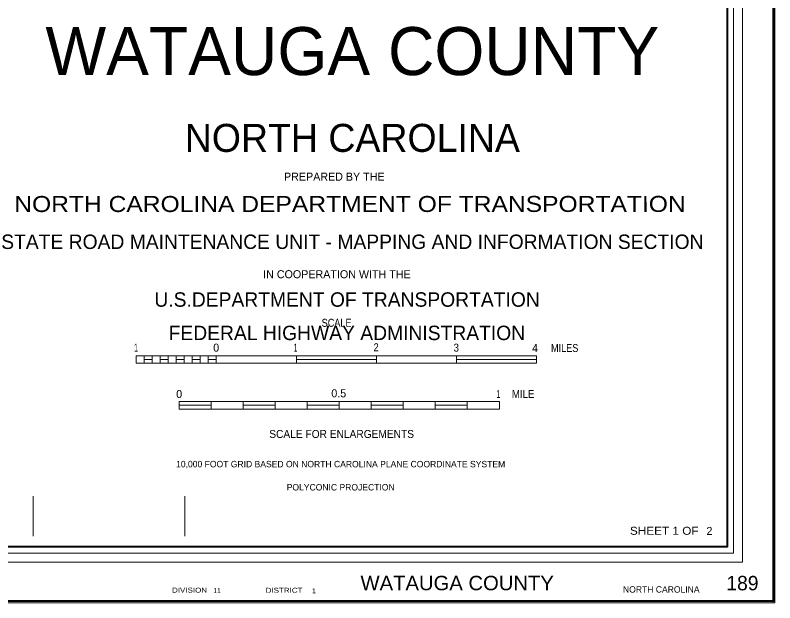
# Model space of a CAD drawing. Extents: x 305374 to 402276, y 248446 to 371862.
# Drawn here: x 386732 to 402004, y 248446 to 260255 of the extents above; entities that cross this region are included whole.
import ezdxf
from ezdxf.enums import TextEntityAlignment as Align

# ---------------------------------------------------------------- set-up
doc = ezdxf.new("R2010")
doc.units = 0
doc.header["$LTSCALE"] = 50
doc.header["$PDMODE"] = 32
doc.header["$PDSIZE"] = 25
for name, color, linetype, lineweight in [('1', 7, 'Continuous', 25), ('20', 7, 'Continuous', 40), ('61', 7, 'Continuous', 13)]:
    doc.layers.add(name, color=color, linetype=linetype, lineweight=lineweight)
doc.layers.add('12', color=7, linetype='Continuous')

msp = doc.modelspace()

# ---------------------------------------------------------------- linework, layer by layer
at = {"layer": '1', "lineweight": 13}
msp.add_lwpolyline([(402004.46, 248445.96), (305373.82, 248445.96), (305373.82, 304843), (402004.46, 304843)], close=True, dxfattribs=at)
at = {"layer": '1'}
for p in [(401969.46, 248480.96), (401969.46, 248480.95)]:
    msp.add_point(p, dxfattribs=at)
at = {"layer": '20', "lineweight": 13}
for p, q in [((389166.27, 253411.9), (390775.61, 253411.9)), ((389166.27, 253262.15), (389166.27, 253411.9)), ((389327.2, 253262.15), (389327.2, 253411.9)), ((389488.14, 253262.15), (389488.14, 253411.9)), ((389649.07, 253262.15), (389649.07, 253411.9)), ((389810.01, 253262.15), (389810.01, 253411.9)), ((389970.94, 253262.15), (389970.94, 253411.9)), ((390131.87, 253262.15), (390131.87, 253411.9)), ((390292.81, 253262.15), (390292.81, 253411.9)), ((390453.74, 253262.15), (390453.74, 253411.9)), ((390614.68, 253262.15), (390614.68, 253411.9)), ((390775.61, 253262.15), (390775.61, 253411.9)), ((390775.61, 253411.9), (392384.96, 253411.9)), ((392384.96, 253262.15), (392384.96, 253411.9)), ((393994.3, 253262.15), (393994.3, 253411.9)), ((395603.64, 253262.15), (395603.64, 253411.9)), ((397212.99, 253262.15), (397212.99, 253411.9)), ((389166.27, 253262.15), (390775.61, 253262.15)), ((389327.2, 253337.03), (389488.14, 253337.03)), ((389649.07, 253337.03), (389810.01, 253337.03)), ((389970.94, 253337.03), (390131.87, 253337.03)), ((390292.81, 253337.03), (390453.74, 253337.03)), ((390614.68, 253337.03), (390775.61, 253337.03)), ((390775.61, 253262.15), (392384.96, 253262.15)), ((392384.96, 253337.03), (393994.3, 253337.03)), ((395603.64, 253337.03), (397212.99, 253337.03)), ((390028.79, 252340.25), (390028.79, 252490)), ((390672.52, 252340.25), (390672.52, 252490)), ((391316.26, 252340.25), (391316.26, 252490)), ((391960, 252340.25), (391960, 252490)), ((392603.74, 252340.25), (392603.74, 252490)), ((393247.47, 252340.25), (393247.47, 252490)), ((393891.21, 252340.25), (393891.21, 252490)), ((394534.95, 252340.25), (394534.95, 252490)), ((395178.69, 252340.25), (395178.69, 252490)), ((395822.42, 252340.25), (395822.42, 252490)), ((396466.16, 252340.25), (396466.16, 252490)), ((390028.79, 252415.12), (390672.52, 252415.12)), ((390028.79, 252340.25), (390672.52, 252340.25)), ((390672.52, 252340.25), (391316.26, 252340.25)), ((391316.26, 252415.12), (391960, 252415.12)), ((391316.26, 252340.25), (391960, 252340.25)), ((391960, 252340.25), (392603.74, 252340.25)), ((392603.74, 252415.12), (393247.47, 252415.12)), ((392603.74, 252340.25), (393247.47, 252340.25)), ((393247.47, 252340.25), (393891.21, 252340.25)), ((393891.21, 252415.12), (394534.95, 252415.12)), ((393891.21, 252340.25), (394534.95, 252340.25)), ((394534.95, 252340.25), (395178.69, 252340.25)), ((395178.69, 252415.12), (395822.42, 252415.12)), ((395178.69, 252340.25), (395822.42, 252340.25)), ((395822.42, 252340.25), (396466.16, 252340.25))]:
    msp.add_line(p, q, dxfattribs=at)
at = {"layer": '20'}
for points in [[(305408.82, 304808), (401969.46, 304808), (401969.46, 248480.96), (305408.82, 248480.96)], [(308596.67, 303699.03), (401043.95, 303699.03), (401043.95, 249572.67), (308596.67, 249572.67)]]:
    msp.add_lwpolyline(points, close=True, dxfattribs=at)
at = {"layer": '20', "lineweight": 13}
msp.add_lwpolyline([(308287.48, 304024.5), (308287.48, 249263.39), (308466.03, 249442.06), (308466.03, 303829.67), (401174.56, 303829.67), (401174.56, 249442.06), (308466.03, 249442.06), (308287.48, 249263.39), (401353.14, 249263.39), (401353.14, 304024.5)], close=True, dxfattribs=at)
for points in [[(392384.96, 253411.9), (393994.3, 253411.9), (395603.64, 253411.9), (397212.99, 253411.9)], [(392384.96, 253262.15), (393994.3, 253262.15), (395603.64, 253262.15), (397212.99, 253262.15)], [(390028.79, 252490), (390672.52, 252490), (391316.26, 252490), (391960, 252490), (392603.74, 252490), (393247.47, 252490), (393891.21, 252490), (394534.95, 252490), (395178.69, 252490), (395822.42, 252490), (396466.16, 252490)]]:
    msp.add_lwpolyline(points, dxfattribs=at)
at = {"layer": '61'}
for points in [[(387096, 250577.92), (387096, 250579.92), (387096, 250581.92), (387096, 250583.92), (387096, 250585.92), (387096, 250587.92), (387096, 250590.42)], [(387096, 250379.92), (387096, 250381.92), (387096, 250383.92), (387096, 250385.92), (387096, 250387.92), (387096, 250389.92), (387096, 250391.92), (387096, 250393.92), (387096, 250395.92), (387096, 250397.92), (387096, 250399.92), (387096, 250401.92), (387096, 250403.92), (387096, 250405.92), (387096, 250407.92), (387096, 250409.92), (387096, 250411.92), (387096, 250413.92), (387096, 250415.92), (387096, 250417.92), (387096, 250419.92), (387096, 250421.92), (387096, 250423.92), (387096, 250425.92), (387096, 250427.92), (387096, 250429.92), (387096, 250431.92), (387096, 250433.92), (387096, 250435.92), (387096, 250437.92), (387096, 250439.92), (387096, 250441.92), (387096, 250443.92), (387096, 250445.92), (387096, 250447.92), (387096, 250449.92), (387096, 250451.92), (387096, 250453.92), (387096, 250455.92), (387096, 250457.92), (387096, 250459.92), (387096, 250461.92), (387096, 250463.92), (387096, 250465.92), (387096, 250467.92), (387096, 250469.92), (387096, 250471.92), (387096, 250473.92), (387096, 250475.92), (387096, 250477.92), (387096, 250479.92), (387096, 250481.92), (387096, 250483.92), (387096, 250485.92), (387096, 250487.92), (387096, 250489.92), (387096, 250491.92), (387096, 250493.92), (387096, 250495.92), (387096, 250497.92), (387096, 250499.92), (387096, 250501.92), (387096, 250503.92), (387096, 250505.92), (387096, 250507.92), (387096, 250509.92), (387096, 250511.92), (387096, 250513.92), (387096, 250515.92), (387096, 250517.92), (387096, 250519.92), (387096, 250521.92), (387096, 250523.92), (387096, 250525.92), (387096, 250527.92), (387096, 250529.92), (387096, 250531.92), (387096, 250533.92), (387096, 250535.92), (387096, 250537.92), (387096, 250539.92), (387096, 250541.92), (387096, 250543.92), (387096, 250545.92), (387096, 250547.92), (387096, 250549.92), (387096, 250551.92), (387096, 250553.92), (387096, 250555.92), (387096, 250557.92), (387096, 250559.92), (387096, 250561.92), (387096, 250563.92), (387096, 250565.92), (387096, 250567.92), (387096, 250569.92), (387096, 250571.92), (387096, 250573.92), (387096, 250575.92), (387096, 250577.92)], [(390144, 250577.92), (390144, 250579.92), (390144, 250581.92), (390144, 250583.92), (390144, 250585.92), (390144, 250587.92), (390144, 250590.42)], [(390144, 250379.92), (390144, 250381.92), (390144, 250383.92), (390144, 250385.92), (390144, 250387.92), (390144, 250389.92), (390144, 250391.92), (390144, 250393.92), (390144, 250395.92), (390144, 250397.92), (390144, 250399.92), (390144, 250401.92), (390144, 250403.92), (390144, 250405.92), (390144, 250407.92), (390144, 250409.92), (390144, 250411.92), (390144, 250413.92), (390144, 250415.92), (390144, 250417.92), (390144, 250419.92), (390144, 250421.92), (390144, 250423.92), (390144, 250425.92), (390144, 250427.92), (390144, 250429.92), (390144, 250431.92), (390144, 250433.92), (390144, 250435.92), (390144, 250437.92), (390144, 250439.92), (390144, 250441.92), (390144, 250443.92), (390144, 250445.92), (390144, 250447.92), (390144, 250449.92), (390144, 250451.92), (390144, 250453.92), (390144, 250455.92), (390144, 250457.92), (390144, 250459.92), (390144, 250461.92), (390144, 250463.92), (390144, 250465.92), (390144, 250467.92), (390144, 250469.92), (390144, 250471.92), (390144, 250473.92), (390144, 250475.92), (390144, 250477.92), (390144, 250479.92), (390144, 250481.92), (390144, 250483.92), (390144, 250485.92), (390144, 250487.92), (390144, 250489.92), (390144, 250491.92), (390144, 250493.92), (390144, 250495.92), (390144, 250497.92), (390144, 250499.92), (390144, 250501.92), (390144, 250503.92), (390144, 250505.92), (390144, 250507.92), (390144, 250509.92), (390144, 250511.92), (390144, 250513.92), (390144, 250515.92), (390144, 250517.92), (390144, 250519.92), (390144, 250521.92), (390144, 250523.92), (390144, 250525.92), (390144, 250527.92), (390144, 250529.92), (390144, 250531.92), (390144, 250533.92), (390144, 250535.92), (390144, 250537.92), (390144, 250539.92), (390144, 250541.92), (390144, 250543.92), (390144, 250545.92), (390144, 250547.92), (390144, 250549.92), (390144, 250551.92), (390144, 250553.92), (390144, 250555.92), (390144, 250557.92), (390144, 250559.92), (390144, 250561.92), (390144, 250563.92), (390144, 250565.92), (390144, 250567.92), (390144, 250569.92), (390144, 250571.92), (390144, 250573.92), (390144, 250575.92), (390144, 250577.92)], [(387096, 250181.92), (387096, 250183.92), (387096, 250185.92), (387096, 250187.92), (387096, 250189.92), (387096, 250191.92), (387096, 250193.92), (387096, 250195.92), (387096, 250197.92), (387096, 250199.92), (387096, 250201.92), (387096, 250203.92), (387096, 250205.92), (387096, 250207.92), (387096, 250209.92), (387096, 250211.92), (387096, 250213.92), (387096, 250215.92), (387096, 250217.92), (387096, 250219.92), (387096, 250221.92), (387096, 250223.92), (387096, 250225.92), (387096, 250227.92), (387096, 250229.92), (387096, 250231.92), (387096, 250233.92), (387096, 250235.92), (387096, 250237.92), (387096, 250239.92), (387096, 250241.92), (387096, 250243.92), (387096, 250245.92), (387096, 250247.92), (387096, 250249.92), (387096, 250251.92), (387096, 250253.92), (387096, 250255.92), (387096, 250257.92), (387096, 250259.92), (387096, 250261.92), (387096, 250263.92), (387096, 250265.92), (387096, 250267.92), (387096, 250269.92), (387096, 250271.92), (387096, 250273.92), (387096, 250275.92), (387096, 250277.92), (387096, 250279.92), (387096, 250281.92), (387096, 250283.92), (387096, 250285.92), (387096, 250287.92), (387096, 250289.92), (387096, 250291.92), (387096, 250293.92), (387096, 250295.92), (387096, 250297.92), (387096, 250299.92), (387096, 250301.92), (387096, 250303.92), (387096, 250305.92), (387096, 250307.92), (387096, 250309.92), (387096, 250311.92), (387096, 250313.92), (387096, 250315.92), (387096, 250317.92), (387096, 250319.92), (387096, 250321.92), (387096, 250323.92), (387096, 250325.92), (387096, 250327.92), (387096, 250329.92), (387096, 250331.92), (387096, 250333.92), (387096, 250335.92), (387096, 250337.92), (387096, 250339.92), (387096, 250341.92), (387096, 250343.92), (387096, 250345.92), (387096, 250347.92), (387096, 250349.92), (387096, 250351.92), (387096, 250353.92), (387096, 250355.92), (387096, 250357.92), (387096, 250359.92), (387096, 250361.92), (387096, 250363.92), (387096, 250365.92), (387096, 250367.92), (387096, 250369.92), (387096, 250371.92), (387096, 250373.92), (387096, 250375.92), (387096, 250377.92), (387096, 250379.92)], [(390144, 250181.92), (390144, 250183.92), (390144, 250185.92), (390144, 250187.92), (390144, 250189.92), (390144, 250191.92), (390144, 250193.92), (390144, 250195.92), (390144, 250197.92), (390144, 250199.92), (390144, 250201.92), (390144, 250203.92), (390144, 250205.92), (390144, 250207.92), (390144, 250209.92), (390144, 250211.92), (390144, 250213.92), (390144, 250215.92), (390144, 250217.92), (390144, 250219.92), (390144, 250221.92), (390144, 250223.92), (390144, 250225.92), (390144, 250227.92), (390144, 250229.92), (390144, 250231.92), (390144, 250233.92), (390144, 250235.92), (390144, 250237.92), (390144, 250239.92), (390144, 250241.92), (390144, 250243.92), (390144, 250245.92), (390144, 250247.92), (390144, 250249.92), (390144, 250251.92), (390144, 250253.92), (390144, 250255.92), (390144, 250257.92), (390144, 250259.92), (390144, 250261.92), (390144, 250263.92), (390144, 250265.92), (390144, 250267.92), (390144, 250269.92), (390144, 250271.92), (390144, 250273.92), (390144, 250275.92), (390144, 250277.92), (390144, 250279.92), (390144, 250281.92), (390144, 250283.92), (390144, 250285.92), (390144, 250287.92), (390144, 250289.92), (390144, 250291.92), (390144, 250293.92), (390144, 250295.92), (390144, 250297.92), (390144, 250299.92), (390144, 250301.92), (390144, 250303.92), (390144, 250305.92), (390144, 250307.92), (390144, 250309.92), (390144, 250311.92), (390144, 250313.92), (390144, 250315.92), (390144, 250317.92), (390144, 250319.92), (390144, 250321.92), (390144, 250323.92), (390144, 250325.92), (390144, 250327.92), (390144, 250329.92), (390144, 250331.92), (390144, 250333.92), (390144, 250335.92), (390144, 250337.92), (390144, 250339.92), (390144, 250341.92), (390144, 250343.92), (390144, 250345.92), (390144, 250347.92), (390144, 250349.92), (390144, 250351.92), (390144, 250353.92), (390144, 250355.92), (390144, 250357.92), (390144, 250359.92), (390144, 250361.92), (390144, 250363.92), (390144, 250365.92), (390144, 250367.92), (390144, 250369.92), (390144, 250371.92), (390144, 250373.92), (390144, 250375.92), (390144, 250377.92), (390144, 250379.92)], [(387096, 249983.92), (387096, 249985.92), (387096, 249987.92), (387096, 249989.92), (387096, 249991.92), (387096, 249993.92), (387096, 249995.92), (387096, 249997.92), (387096, 249999.92), (387096, 250001.92), (387096, 250003.92), (387096, 250005.92), (387096, 250007.92), (387096, 250009.92), (387096, 250011.92), (387096, 250013.92), (387096, 250015.92), (387096, 250017.92), (387096, 250019.92), (387096, 250021.92), (387096, 250023.92), (387096, 250025.92), (387096, 250027.92), (387096, 250029.92), (387096, 250031.92), (387096, 250033.92), (387096, 250035.92), (387096, 250037.92), (387096, 250039.92), (387096, 250041.92), (387096, 250043.92), (387096, 250045.92), (387096, 250047.92), (387096, 250049.92), (387096, 250051.92), (387096, 250053.92), (387096, 250055.92), (387096, 250057.92), (387096, 250059.92), (387096, 250061.92), (387096, 250063.92), (387096, 250065.92), (387096, 250067.92), (387096, 250069.92), (387096, 250071.92), (387096, 250073.92), (387096, 250075.92), (387096, 250077.92), (387096, 250079.92), (387096, 250081.92), (387096, 250083.92), (387096, 250085.92), (387096, 250087.92), (387096, 250089.92), (387096, 250091.92), (387096, 250093.92), (387096, 250095.92), (387096, 250097.92), (387096, 250099.92), (387096, 250101.92), (387096, 250103.92), (387096, 250105.92), (387096, 250107.92), (387096, 250109.92), (387096, 250111.92), (387096, 250113.92), (387096, 250115.92), (387096, 250117.92), (387096, 250119.92), (387096, 250121.92), (387096, 250123.92), (387096, 250125.92), (387096, 250127.92), (387096, 250129.92), (387096, 250131.92), (387096, 250133.92), (387096, 250135.92), (387096, 250137.92), (387096, 250139.92), (387096, 250141.92), (387096, 250143.92), (387096, 250145.92), (387096, 250147.92), (387096, 250149.92), (387096, 250151.92), (387096, 250153.92), (387096, 250155.92), (387096, 250157.92), (387096, 250159.92), (387096, 250161.92), (387096, 250163.92), (387096, 250165.92), (387096, 250167.92), (387096, 250169.92), (387096, 250171.92), (387096, 250173.92), (387096, 250175.92), (387096, 250177.92), (387096, 250179.92), (387096, 250181.92)], [(390144, 249983.92), (390144, 249985.92), (390144, 249987.92), (390144, 249989.92), (390144, 249991.92), (390144, 249993.92), (390144, 249995.92), (390144, 249997.92), (390144, 249999.92), (390144, 250001.92), (390144, 250003.92), (390144, 250005.92), (390144, 250007.92), (390144, 250009.92), (390144, 250011.92), (390144, 250013.92), (390144, 250015.92), (390144, 250017.92), (390144, 250019.92), (390144, 250021.92), (390144, 250023.92), (390144, 250025.92), (390144, 250027.92), (390144, 250029.92), (390144, 250031.92), (390144, 250033.92), (390144, 250035.92), (390144, 250037.92), (390144, 250039.92), (390144, 250041.92), (390144, 250043.92), (390144, 250045.92), (390144, 250047.92), (390144, 250049.92), (390144, 250051.92), (390144, 250053.92), (390144, 250055.92), (390144, 250057.92), (390144, 250059.92), (390144, 250061.92), (390144, 250063.92), (390144, 250065.92), (390144, 250067.92), (390144, 250069.92), (390144, 250071.92), (390144, 250073.92), (390144, 250075.92), (390144, 250077.92), (390144, 250079.92), (390144, 250081.92), (390144, 250083.92), (390144, 250085.92), (390144, 250087.92), (390144, 250089.92), (390144, 250091.92), (390144, 250093.92), (390144, 250095.92), (390144, 250097.92), (390144, 250099.92), (390144, 250101.92), (390144, 250103.92), (390144, 250105.92), (390144, 250107.92), (390144, 250109.92), (390144, 250111.92), (390144, 250113.92), (390144, 250115.92), (390144, 250117.92), (390144, 250119.92), (390144, 250121.92), (390144, 250123.92), (390144, 250125.92), (390144, 250127.92), (390144, 250129.92), (390144, 250131.92), (390144, 250133.92), (390144, 250135.92), (390144, 250137.92), (390144, 250139.92), (390144, 250141.92), (390144, 250143.92), (390144, 250145.92), (390144, 250147.92), (390144, 250149.92), (390144, 250151.92), (390144, 250153.92), (390144, 250155.92), (390144, 250157.92), (390144, 250159.92), (390144, 250161.92), (390144, 250163.92), (390144, 250165.92), (390144, 250167.92), (390144, 250169.92), (390144, 250171.92), (390144, 250173.92), (390144, 250175.92), (390144, 250177.92), (390144, 250179.92), (390144, 250181.92)], [(387096, 249785.92), (387096, 249787.92), (387096, 249789.92), (387096, 249791.92), (387096, 249793.92), (387096, 249795.92), (387096, 249797.92), (387096, 249799.92), (387096, 249801.92), (387096, 249803.92), (387096, 249805.92), (387096, 249807.92), (387096, 249809.92), (387096, 249811.92), (387096, 249813.92), (387096, 249815.92), (387096, 249817.92), (387096, 249819.92), (387096, 249821.92), (387096, 249823.92), (387096, 249825.92), (387096, 249827.92), (387096, 249829.92), (387096, 249831.92), (387096, 249833.92), (387096, 249835.92), (387096, 249837.92), (387096, 249839.92), (387096, 249841.92), (387096, 249843.92), (387096, 249845.92), (387096, 249847.92), (387096, 249849.92), (387096, 249851.92), (387096, 249853.92), (387096, 249855.92), (387096, 249857.92), (387096, 249859.92), (387096, 249861.92), (387096, 249863.92), (387096, 249865.92), (387096, 249867.92), (387096, 249869.92), (387096, 249871.92), (387096, 249873.92), (387096, 249875.92), (387096, 249877.92), (387096, 249879.92), (387096, 249881.92), (387096, 249883.92), (387096, 249885.92), (387096, 249887.92), (387096, 249889.92), (387096, 249891.92), (387096, 249893.92), (387096, 249895.92), (387096, 249897.92), (387096, 249899.92), (387096, 249901.92), (387096, 249903.92), (387096, 249905.92), (387096, 249907.92), (387096, 249909.92), (387096, 249911.92), (387096, 249913.92), (387096, 249915.92), (387096, 249917.92), (387096, 249919.92), (387096, 249921.92), (387096, 249923.92), (387096, 249925.92), (387096, 249927.92), (387096, 249929.92), (387096, 249931.92), (387096, 249933.92), (387096, 249935.92), (387096, 249937.92), (387096, 249939.92), (387096, 249941.92), (387096, 249943.92), (387096, 249945.92), (387096, 249947.92), (387096, 249949.92), (387096, 249951.92), (387096, 249953.92), (387096, 249955.92), (387096, 249957.92), (387096, 249959.92), (387096, 249961.92), (387096, 249963.92), (387096, 249965.92), (387096, 249967.92), (387096, 249969.92), (387096, 249971.92), (387096, 249973.92), (387096, 249975.92), (387096, 249977.92), (387096, 249979.92), (387096, 249981.92), (387096, 249983.92)], [(390144, 249785.92), (390144, 249787.92), (390144, 249789.92), (390144, 249791.92), (390144, 249793.92), (390144, 249795.92), (390144, 249797.92), (390144, 249799.92), (390144, 249801.92), (390144, 249803.92), (390144, 249805.92), (390144, 249807.92), (390144, 249809.92), (390144, 249811.92), (390144, 249813.92), (390144, 249815.92), (390144, 249817.92), (390144, 249819.92), (390144, 249821.92), (390144, 249823.92), (390144, 249825.92), (390144, 249827.92), (390144, 249829.92), (390144, 249831.92), (390144, 249833.92), (390144, 249835.92), (390144, 249837.92), (390144, 249839.92), (390144, 249841.92), (390144, 249843.92), (390144, 249845.92), (390144, 249847.92), (390144, 249849.92), (390144, 249851.92), (390144, 249853.92), (390144, 249855.92), (390144, 249857.92), (390144, 249859.92), (390144, 249861.92), (390144, 249863.92), (390144, 249865.92), (390144, 249867.92), (390144, 249869.92), (390144, 249871.92), (390144, 249873.92), (390144, 249875.92), (390144, 249877.92), (390144, 249879.92), (390144, 249881.92), (390144, 249883.92), (390144, 249885.92), (390144, 249887.92), (390144, 249889.92), (390144, 249891.92), (390144, 249893.92), (390144, 249895.92), (390144, 249897.92), (390144, 249899.92), (390144, 249901.92), (390144, 249903.92), (390144, 249905.92), (390144, 249907.92), (390144, 249909.92), (390144, 249911.92), (390144, 249913.92), (390144, 249915.92), (390144, 249917.92), (390144, 249919.92), (390144, 249921.92), (390144, 249923.92), (390144, 249925.92), (390144, 249927.92), (390144, 249929.92), (390144, 249931.92), (390144, 249933.92), (390144, 249935.92), (390144, 249937.92), (390144, 249939.92), (390144, 249941.92), (390144, 249943.92), (390144, 249945.92), (390144, 249947.92), (390144, 249949.92), (390144, 249951.92), (390144, 249953.92), (390144, 249955.92), (390144, 249957.92), (390144, 249959.92), (390144, 249961.92), (390144, 249963.92), (390144, 249965.92), (390144, 249967.92), (390144, 249969.92), (390144, 249971.92), (390144, 249973.92), (390144, 249975.92), (390144, 249977.92), (390144, 249979.92), (390144, 249981.92), (390144, 249983.92)]]:
    msp.add_lwpolyline(points, dxfattribs=at)

# ---------------------------------------------------------------- texts
at = {"layer": '12'}
msp.add_text('    WATAUGA COUNTY    ', height=965.6, dxfattribs=at).set_placement((393510.47, 259050.47), align=Align.CENTER)
for s, height, rotation, p in [('NORTH CAROLINA', 563.3, 0.007, (393510.5, 257507.77)), ('PREPARED BY THE', 161, 0.006, (393147.72, 256929.97)), ('STATE ROAD MAINTENANCE UNIT - MAPPING AND INFORMATION SECTION', 289.7, 0.002, (393510.88, 255556.97)), ('IN COOPERATION WITH THE', 161, 0.007, (393200.45, 254968.89)), ('U.S.DEPARTMENT OF TRANSPORTATION', 289.7, 0.006, (393404.23, 254395.88)), ('FEDERAL HIGHWAY ADMINISTRATION', 289.7, 0.006, (393400.8, 253725.15))]:
    msp.add_text(s, height=height, rotation=rotation, dxfattribs=at).set_placement(p, align=Align.CENTER)
at = {"layer": '12', "width": 1.15}
msp.add_text('NORTH CAROLINA DEPARTMENT OF TRANSPORTATION', height=321.8, rotation=0.007, dxfattribs=at).set_placement((393462.92, 256300.24), align=Align.CENTER)
at = {"layer": '20'}
for s, height, width, p in [('SCALE', 161, 0.85, (393194.04, 253992.72)), ('1', 161, 0.5, (389161.59, 253493.9)), ('1', 161, 0.5, (392370.21, 253493.9)), ('2', 161, 0.85, (393988.97, 253501.13)), ('3', 161, 0.9, (395600.5, 253493.9)), ('4', 161, 0.95, (397183.13, 253486.67)), ('MILES', 161, 0.85, (397779.55, 253486.48)), ('1', 161, 0.5, (396446.02, 252561.33)), ('MILE', 161, 0.9, (396944.65, 252561.62)), ('SCALE FOR ENLARGEMENTS', 161, 0.95, (393295.21, 251758.88)), ('SHEET 1 OF', 160.9, 1.1, (399781.82, 249812.97)), ('WATAUGA COUNTY     ', 289.7, 1.05, (395901.28, 248698.25)), ('DIVISION', 100, 1.2, (390237.79, 248649.91)), ('DISTRICT', 100, 1.2, (392138.15, 248647.61))]:
    msp.add_text(s, height=height, dxfattribs=dict(at, width=width)).set_placement(p, align=Align.CENTER)
for s, height, p in [('0', 161, (390773.13, 253493.9)), ('0', 161, (390028.79, 252561.33)), ('0.5', 161, (393237.4, 252575.79)), ('2  ', 160.9, (400749.93, 249809.06)), ('189', 289.7, (401353.58, 248696.91))]:
    msp.add_text(s, height=height, dxfattribs=at).set_placement(p, align=Align.CENTER)
for s, rotation, p in [('10,000 FOOT GRID BASED ON NORTH CAROLINA PLANE COORDINATE SYSTEM', 359.995, (393275.7, 251169.31)), ('POLYCONIC PROJECTION', 0.001, (393275.87, 250703.54))]:
    msp.add_text(s, height=128.7, rotation=rotation, dxfattribs=at).set_placement(p, align=Align.CENTER)
for s, height, p in [('11', 100, (390713.52, 248640.67)), ('NORTH CAROLINA', 128.7, (398952.22, 248650.81))]:
    msp.add_text(s, height=height, dxfattribs=at).set_placement(p)
at = {"layer": '20', "width": 0.95}
msp.add_text(' 1', height=100, dxfattribs=at).set_placement((392663.24, 248637.21))

doc.saveas('drawing.dxf')
